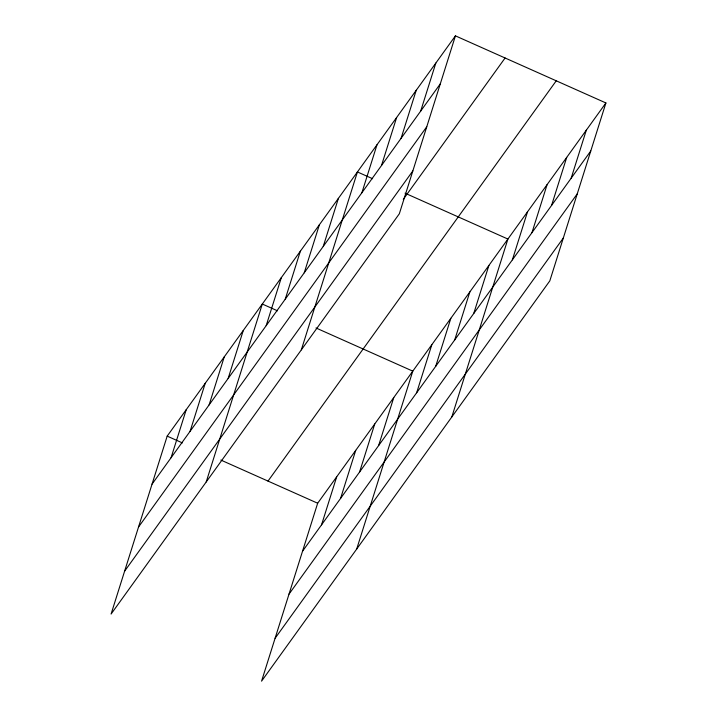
<?xml version="1.0" encoding="UTF-8"?>
<svg xmlns="http://www.w3.org/2000/svg" width="717" height="717" viewBox="0 0 717 717"><rect width="100%" height="100%" fill="white"/><g stroke="black" fill="none" stroke-linecap="round" stroke-linejoin="round"><path stroke-width="1.08" d="M455.429 35.85L167.186 436.124L111.09 614.048L399.333 213.774L455.429 35.85L605.91 102.952L549.814 280.876L261.571 681.15L317.667 503.226L605.91 102.952M171.067 457.742L186.214 409.712M190.095 431.32L205.232 383.29M209.113 404.899L224.26 356.869M228.14 378.486L243.287 330.456M206.209 481.958L262.305 304.035L277.506 310.811M266.186 325.643L281.333 277.613M285.214 299.231L300.351 251.201M304.232 272.81L319.379 224.78M323.259 246.388L338.406 198.358M301.328 349.86L357.425 171.946L372.625 178.721M361.888 192.756L377.025 144.726M381.489 165.537L396.626 117.507M401.081 138.318L416.227 90.288M420.682 111.099L435.828 63.069M321.548 524.844L336.694 476.814M340.575 498.423L355.713 450.393M359.593 472.001L374.74 423.98M378.621 445.589L393.767 397.559M356.69 549.061L412.786 371.137L315.982 327.965M416.667 392.755L431.813 344.725M435.694 366.333L450.841 318.303M454.712 339.912L469.859 291.882M473.74 313.499L488.886 265.469M451.809 416.971L507.905 239.048L405.06 193.187M512.368 259.859L527.506 211.829M531.969 232.64L547.107 184.61M551.57 205.42L566.708 157.39M571.171 178.201L586.309 130.171M152.04 484.154L440.283 83.88M138.524 527.022L426.767 126.748M124.606 571.18L412.849 170.906M403.286 199.371L505.091 57.996M268.006 481.089L556.249 80.806M302.52 551.256L590.772 150.982M289.014 594.124L577.257 193.85M275.086 638.282L563.329 238.008M167.186 436.124L182.387 442.909M220.854 460.063L317.667 503.226"/></g></svg>
